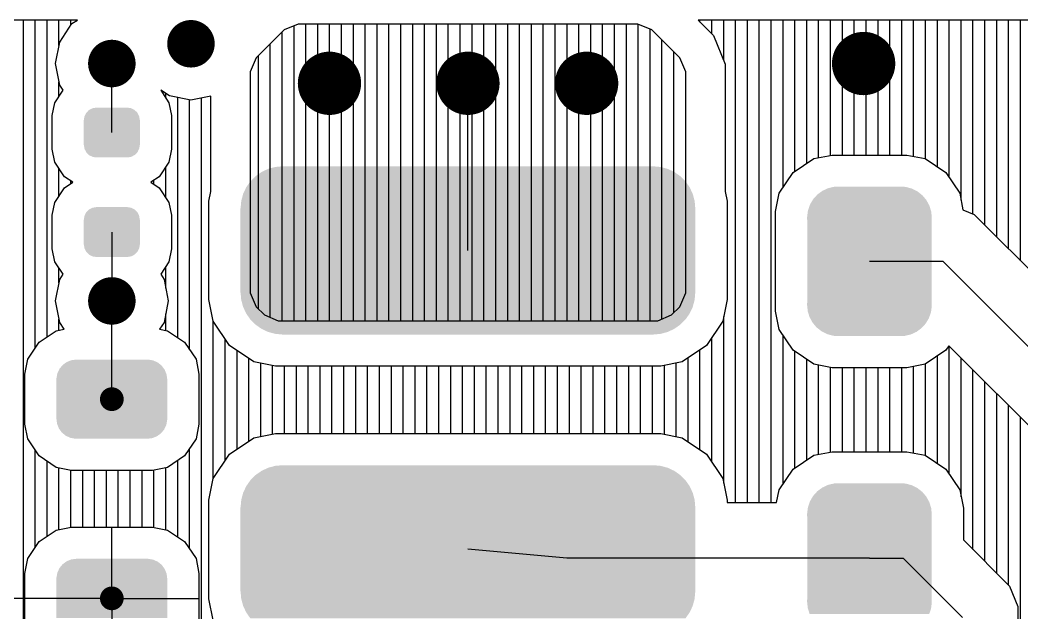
# Model space of a CAD drawing. Extents: x 295 to 953, y 10 to 290.
# Drawn here: x 690.69 to 717.22, y 167.6 to 183.3 of the extents above; entities that cross this region are included whole.
import ezdxf

# ---------------------------------------------------------------- set-up
doc = ezdxf.new("R2010")
doc.units = 0
doc.header["$LTSCALE"] = 5
doc.header["$MEASUREMENT"] = 0
doc.layers.get('0').update_dxf_attribs({"linetype": 'CONTINUOUS', "lineweight": 25})
doc.layers.add('DV-INT-A3_TOP', color=10, linetype='CONTINUOUS')

msp = doc.modelspace()

# ---------------------------------------------------------------- linework, layer by layer
for points, const_width in [([(694.902, 182.675, 1), (695.531, 182.675, 1)], 0.629), ([(712.609, 182.152, 1), (713.448, 182.152, 1)], 0.838), ([(692.807, 182.152, 1), (693.436, 182.152, 1)], 0.629), ([(698.465, 181.628, 1), (699.303, 181.628, 1)], 0.838), ([(702.132, 181.628, 1), (702.97, 181.628, 1)], 0.838), ([(705.275, 181.628, 1), (706.113, 181.628, 1)], 0.838), ([(692.807, 175.865, 1), (693.436, 175.865, 1)], 0.629), ([(692.964, 173.262, 1), (693.278, 173.262, 1)], 0.314), ([(692.964, 167.986, 1), (693.278, 167.986, 1)], 0.314)]:
    msp.add_lwpolyline(points, format="xyb", close=True, dxfattribs=dict(const_width=const_width))
for points in [[(692.525, 180.925), (692.605, 180.967), (693.721, 180.925), (693.634, 180.967)], [(692.605, 180.967), (692.625, 180.97), (693.634, 180.967), (693.627, 180.97)], [(692.625, 180.97), (692.708, 180.984), (693.627, 180.97), (693.534, 180.984)], [(692.381, 180.655), (692.395, 180.748), (693.861, 180.655), (693.846, 180.748)], [(692.395, 180.748), (692.4, 180.759), (693.846, 180.748), (693.844, 180.759)], [(692.4, 180.759), (692.44, 180.843), (693.844, 180.759), (693.801, 180.843)], [(692.44, 180.843), (692.449, 180.852), (693.801, 180.843), (693.796, 180.852)], [(692.449, 180.852), (692.513, 180.918), (693.796, 180.852), (693.728, 180.918)], [(692.513, 180.918), (692.525, 180.925), (693.728, 180.918), (693.721, 180.925)], [(692.379, 179.993), (692.379, 180.655), (693.863, 179.993), (693.863, 180.655)], [(692.396, 179.9), (692.381, 179.993), (693.848, 179.9), (693.861, 179.993)], [(692.398, 179.89), (692.396, 179.9), (693.843, 179.89), (693.848, 179.9)], [(692.442, 179.806), (692.398, 179.89), (693.802, 179.806), (693.843, 179.89)], [(692.446, 179.797), (692.442, 179.806), (693.794, 179.797), (693.802, 179.806)], [(692.515, 179.73), (692.446, 179.797), (693.73, 179.73), (693.794, 179.797)], [(692.521, 179.724), (692.515, 179.73), (693.718, 179.724), (693.73, 179.73)], [(692.609, 179.682), (692.521, 179.724), (693.637, 179.682), (693.718, 179.724)], [(692.616, 179.678), (692.609, 179.682), (693.617, 179.678), (693.637, 179.682)], [(692.708, 179.664), (692.616, 179.678), (693.534, 179.664), (693.617, 179.678)], [(697.088, 179.281), (697.258, 179.36), (708.013, 179.281), (707.846, 179.36)], [(697.258, 179.36), (697.263, 179.362), (707.846, 179.36), (707.837, 179.362)], [(697.263, 179.362), (697.444, 179.411), (707.837, 179.362), (707.66, 179.411)], [(697.444, 179.411), (697.449, 179.412), (707.66, 179.411), (707.646, 179.412)], [(697.449, 179.412), (697.641, 179.43), (707.646, 179.412), (707.461, 179.43)], [(696.793, 179.034), (696.925, 179.166), (708.308, 179.034), (708.178, 179.166)], [(696.925, 179.166), (696.929, 179.17), (708.178, 179.166), (708.171, 179.17)], [(696.929, 179.17), (697.083, 179.277), (708.171, 179.17), (708.02, 179.277)], [(697.083, 179.277), (697.088, 179.281), (708.02, 179.277), (708.013, 179.281)], [(696.599, 178.702), (696.679, 178.871), (708.502, 178.702), (708.424, 178.871)], [(696.679, 178.871), (696.682, 178.877), (708.424, 178.871), (708.42, 178.877)], [(696.682, 178.877), (696.789, 179.029), (708.42, 178.877), (708.314, 179.029)], [(696.789, 179.029), (696.793, 179.034), (708.314, 179.029), (708.308, 179.034)], [(711.938, 178.78), (712.071, 178.842), (714.424, 178.78), (714.301, 178.842)], [(712.071, 178.842), (712.089, 178.85), (714.301, 178.842), (714.27, 178.85)], [(712.089, 178.85), (712.236, 178.885), (714.27, 178.85), (714.14, 178.885)], [(712.236, 178.885), (712.251, 178.888), (714.14, 178.885), (714.081, 178.888)], [(712.251, 178.888), (712.417, 178.893), (714.081, 178.888), (713.998, 178.893)], [(713.95, 178.893), (713.974, 178.894), (713.998, 178.893), (713.974, 178.894)], [(696.549, 178.516), (696.598, 178.696), (708.553, 178.516), (708.505, 178.696)], [(696.598, 178.696), (696.599, 178.702), (708.505, 178.696), (708.502, 178.702)], [(711.681, 178.539), (711.693, 178.559), (714.688, 178.539), (714.672, 178.559)], [(711.693, 178.559), (711.789, 178.665), (714.672, 178.559), (714.581, 178.665)], [(711.789, 178.665), (711.804, 178.682), (714.581, 178.665), (714.56, 178.682)], [(711.804, 178.682), (711.921, 178.768), (714.56, 178.682), (714.45, 178.768)], [(711.921, 178.768), (711.938, 178.78), (714.45, 178.768), (714.424, 178.78)], [(692.525, 178.289), (692.605, 178.331), (693.721, 178.289), (693.634, 178.331)], [(692.605, 178.331), (692.625, 178.334), (693.634, 178.331), (693.627, 178.334)], [(692.625, 178.334), (692.708, 178.348), (693.627, 178.334), (693.534, 178.348)], [(696.528, 176.087), (696.528, 178.317), (708.573, 176.087), (708.573, 178.317)], [(696.531, 178.317), (696.548, 178.509), (708.571, 178.317), (708.555, 178.509)], [(696.548, 178.509), (696.549, 178.516), (708.555, 178.509), (708.553, 178.516)], [(711.554, 178.258), (711.601, 178.393), (714.811, 178.258), (714.769, 178.393)], [(711.601, 178.393), (711.608, 178.416), (714.769, 178.393), (714.756, 178.416)], [(711.608, 178.416), (711.681, 178.539), (714.756, 178.416), (714.688, 178.539)], [(692.381, 178.019), (692.395, 178.112), (693.861, 178.019), (693.846, 178.112)], [(692.395, 178.112), (692.4, 178.123), (693.846, 178.112), (693.844, 178.123)], [(692.4, 178.123), (692.44, 178.207), (693.844, 178.123), (693.801, 178.207)], [(692.44, 178.207), (692.449, 178.215), (693.801, 178.207), (693.796, 178.215)], [(692.449, 178.215), (692.513, 178.282), (693.796, 178.215), (693.728, 178.282)], [(692.513, 178.282), (692.525, 178.289), (693.728, 178.282), (693.721, 178.289)], [(711.532, 178.07), (711.533, 178.094), (714.835, 178.07), (714.832, 178.094)], [(711.534, 178.011), (711.532, 178.07), (714.833, 178.011), (714.835, 178.07)], [(711.533, 178.094), (711.551, 178.235), (714.832, 178.094), (714.818, 178.235)], [(711.551, 178.235), (711.554, 178.258), (714.818, 178.235), (714.811, 178.258)], [(692.379, 177.357), (692.379, 178.019), (693.863, 177.357), (693.863, 178.019)], [(711.534, 175.815), (711.534, 178.011), (714.833, 175.815), (714.833, 178.011)], [(692.396, 177.264), (692.381, 177.357), (693.848, 177.264), (693.861, 177.357)], [(692.398, 177.254), (692.396, 177.264), (693.843, 177.254), (693.848, 177.264)], [(692.442, 177.17), (692.398, 177.254), (693.802, 177.17), (693.843, 177.254)], [(692.446, 177.161), (692.442, 177.17), (693.794, 177.161), (693.802, 177.17)], [(692.515, 177.094), (692.446, 177.161), (693.73, 177.094), (693.794, 177.161)], [(692.521, 177.088), (692.515, 177.094), (693.718, 177.088), (693.73, 177.094)], [(692.609, 177.045), (692.521, 177.088), (693.637, 177.045), (693.718, 177.088)], [(692.616, 177.042), (692.609, 177.045), (693.617, 177.042), (693.637, 177.045)], [(692.708, 177.028), (692.616, 177.042), (693.534, 177.028), (693.617, 177.042)], [(696.547, 175.895), (696.531, 176.087), (708.554, 175.895), (708.571, 176.087)], [(696.549, 175.888), (696.547, 175.895), (708.553, 175.888), (708.554, 175.895)], [(696.597, 175.708), (696.549, 175.888), (708.504, 175.708), (708.553, 175.888)], [(696.6, 175.702), (696.597, 175.708), (708.503, 175.702), (708.504, 175.708)], [(696.678, 175.533), (696.6, 175.702), (708.423, 175.533), (708.503, 175.702)], [(711.532, 175.756), (711.534, 175.815), (714.835, 175.756), (714.833, 175.815)], [(711.535, 175.732), (711.532, 175.756), (714.834, 175.732), (714.835, 175.756)], [(711.549, 175.591), (711.535, 175.732), (714.816, 175.591), (714.834, 175.732)], [(696.682, 175.527), (696.678, 175.533), (708.42, 175.527), (708.423, 175.533)], [(696.788, 175.375), (696.682, 175.527), (708.313, 175.375), (708.42, 175.527)], [(696.794, 175.37), (696.788, 175.375), (708.309, 175.37), (708.313, 175.375)], [(711.556, 175.567), (711.549, 175.591), (714.813, 175.567), (714.816, 175.591)], [(711.598, 175.432), (711.556, 175.567), (714.766, 175.432), (714.813, 175.567)], [(711.611, 175.41), (711.598, 175.432), (714.759, 175.41), (714.766, 175.432)], [(711.679, 175.287), (711.611, 175.41), (714.686, 175.287), (714.759, 175.41)], [(696.924, 175.238), (696.794, 175.37), (708.177, 175.238), (708.309, 175.37)], [(696.93, 175.234), (696.924, 175.238), (708.172, 175.234), (708.177, 175.238)], [(697.082, 175.127), (696.93, 175.234), (708.019, 175.127), (708.172, 175.234)], [(697.089, 175.123), (697.082, 175.127), (708.014, 175.123), (708.019, 175.127)], [(697.256, 175.044), (697.089, 175.123), (707.844, 175.044), (708.014, 175.123)], [(711.695, 175.267), (711.679, 175.287), (714.674, 175.267), (714.686, 175.287)], [(711.786, 175.16), (711.695, 175.267), (714.578, 175.16), (714.674, 175.267)], [(711.808, 175.144), (711.786, 175.16), (714.563, 175.144), (714.578, 175.16)], [(711.917, 175.058), (711.808, 175.144), (714.446, 175.058), (714.563, 175.144)], [(697.265, 175.042), (697.256, 175.044), (707.839, 175.042), (707.844, 175.044)], [(697.442, 174.993), (697.265, 175.042), (707.657, 174.993), (707.839, 175.042)], [(697.455, 174.992), (697.442, 174.993), (707.653, 174.992), (707.657, 174.993)], [(697.641, 174.974), (697.455, 174.992), (707.461, 174.974), (707.653, 174.992)], [(711.943, 175.045), (711.917, 175.058), (714.429, 175.045), (714.446, 175.058)], [(712.066, 174.984), (711.943, 175.045), (714.296, 174.984), (714.429, 175.045)], [(712.097, 174.976), (712.066, 174.984), (714.278, 174.976), (714.296, 174.984)], [(712.227, 174.941), (712.097, 174.976), (714.131, 174.941), (714.278, 174.976)], [(712.286, 174.937), (712.227, 174.941), (714.116, 174.937), (714.131, 174.941)], [(712.369, 174.933), (712.286, 174.937), (713.95, 174.933), (714.116, 174.937)], [(712.393, 174.931), (712.369, 174.933), (712.393, 174.931), (712.417, 174.933)], [(692.047, 174.294), (692.173, 174.31), (694.18, 174.294), (694.091, 174.31)], [(692.173, 174.31), (692.178, 174.31), (694.091, 174.31), (694.064, 174.31)], [(691.723, 174.04), (691.734, 174.064), (694.522, 174.04), (694.505, 174.064)], [(691.734, 174.064), (691.802, 174.147), (694.505, 174.064), (694.444, 174.147)], [(691.802, 174.147), (691.818, 174.166), (694.444, 174.147), (694.421, 174.166)], [(691.818, 174.166), (691.905, 174.231), (694.421, 174.166), (694.342, 174.231)], [(691.905, 174.231), (691.924, 174.244), (694.342, 174.231), (694.312, 174.244)], [(691.924, 174.244), (692.028, 174.286), (694.312, 174.244), (694.222, 174.286)], [(692.028, 174.286), (692.047, 174.294), (694.222, 174.286), (694.18, 174.294)], [(691.654, 173.786), (691.655, 173.814), (694.588, 173.786), (694.585, 173.814)], [(691.654, 172.739), (691.654, 173.786), (694.588, 172.739), (694.588, 173.786)], [(691.655, 173.814), (691.674, 173.918), (694.585, 173.814), (694.571, 173.918)], [(691.674, 173.918), (691.679, 173.944), (694.571, 173.918), (694.561, 173.944)], [(691.679, 173.944), (691.723, 174.04), (694.561, 173.944), (694.522, 174.04)], [(691.658, 172.711), (691.654, 172.739), (694.587, 172.711), (694.588, 172.739)], [(691.671, 172.607), (691.658, 172.711), (694.569, 172.607), (694.587, 172.711)], [(691.681, 172.581), (691.671, 172.607), (694.564, 172.581), (694.569, 172.607)], [(691.72, 172.485), (691.681, 172.581), (694.519, 172.485), (694.564, 172.581)], [(691.737, 172.461), (691.72, 172.485), (694.509, 172.461), (694.519, 172.485)], [(691.798, 172.378), (691.737, 172.461), (694.441, 172.378), (694.509, 172.461)], [(691.822, 172.359), (691.798, 172.378), (694.425, 172.359), (694.441, 172.378)], [(691.901, 172.294), (691.822, 172.359), (694.337, 172.294), (694.425, 172.359)], [(691.931, 172.28), (691.901, 172.294), (694.318, 172.28), (694.337, 172.294)], [(692.021, 172.239), (691.931, 172.28), (694.214, 172.239), (694.318, 172.28)], [(692.062, 172.231), (692.021, 172.239), (694.195, 172.231), (694.214, 172.239)], [(692.151, 172.215), (692.062, 172.231), (694.07, 172.215), (694.195, 172.231)], [(692.178, 172.215), (692.151, 172.215), (694.064, 172.215), (694.07, 172.215)], [(697.088, 171.364), (697.258, 171.443), (708.013, 171.364), (707.846, 171.443)], [(697.258, 171.443), (697.263, 171.446), (707.846, 171.443), (707.837, 171.446)], [(697.263, 171.446), (697.444, 171.494), (707.837, 171.446), (707.66, 171.494)], [(697.444, 171.494), (697.449, 171.496), (707.66, 171.494), (707.646, 171.496)], [(697.449, 171.496), (697.641, 171.513), (707.646, 171.496), (707.461, 171.513)], [(696.793, 171.117), (696.925, 171.249), (708.308, 171.117), (708.178, 171.249)], [(696.925, 171.249), (696.929, 171.254), (708.178, 171.249), (708.171, 171.254)], [(696.929, 171.254), (697.083, 171.361), (708.171, 171.254), (708.02, 171.361)], [(697.083, 171.361), (697.088, 171.364), (708.02, 171.361), (708.013, 171.364)], [(696.599, 170.785), (696.679, 170.954), (708.502, 170.785), (708.424, 170.954)], [(696.679, 170.954), (696.682, 170.96), (708.424, 170.954), (708.42, 170.96)], [(696.682, 170.96), (696.789, 171.112), (708.42, 170.96), (708.314, 171.112)], [(696.789, 171.112), (696.793, 171.117), (708.314, 171.112), (708.308, 171.117)], [(711.804, 170.824), (711.921, 170.91), (714.56, 170.824), (714.45, 170.91)], [(711.921, 170.91), (711.938, 170.922), (714.45, 170.91), (714.424, 170.922)], [(711.938, 170.922), (712.071, 170.984), (714.424, 170.922), (714.301, 170.984)], [(712.071, 170.984), (712.089, 170.992), (714.301, 170.984), (714.27, 170.992)], [(712.089, 170.992), (712.236, 171.027), (714.27, 170.992), (714.14, 171.027)], [(712.236, 171.027), (712.251, 171.03), (714.14, 171.027), (714.081, 171.03)], [(712.251, 171.03), (712.417, 171.035), (714.081, 171.03), (713.998, 171.035)], [(713.95, 171.035), (713.974, 171.036), (713.998, 171.035), (713.974, 171.036)], [(696.548, 170.592), (696.549, 170.599), (708.555, 170.592), (708.553, 170.599)], [(696.549, 170.599), (696.598, 170.779), (708.553, 170.599), (708.505, 170.779)], [(696.598, 170.779), (696.599, 170.785), (708.505, 170.779), (708.502, 170.785)], [(711.608, 170.557), (711.681, 170.681), (714.756, 170.557), (714.688, 170.681)], [(711.681, 170.681), (711.693, 170.701), (714.688, 170.681), (714.672, 170.701)], [(711.693, 170.701), (711.789, 170.807), (714.672, 170.701), (714.581, 170.807)], [(711.789, 170.807), (711.804, 170.824), (714.581, 170.807), (714.56, 170.824)], [(696.528, 168.17), (696.528, 170.4), (708.573, 168.17), (708.573, 170.4)], [(696.531, 170.4), (696.548, 170.592), (708.571, 170.4), (708.555, 170.592)], [(711.533, 170.236), (711.551, 170.377), (714.832, 170.236), (714.818, 170.377)], [(711.551, 170.377), (711.554, 170.4), (714.818, 170.377), (714.811, 170.4)], [(711.554, 170.4), (711.601, 170.535), (714.811, 170.4), (714.769, 170.535)], [(711.601, 170.535), (711.608, 170.557), (714.769, 170.535), (714.756, 170.557)], [(711.532, 170.211), (711.533, 170.236), (714.835, 170.211), (714.832, 170.236)], [(711.534, 170.153), (711.532, 170.211), (714.833, 170.153), (714.835, 170.211)], [(711.534, 167.957), (711.534, 170.153), (714.833, 167.957), (714.833, 170.153)], [(691.924, 168.968), (692.028, 169.01), (694.312, 168.968), (694.222, 169.01)], [(692.028, 169.01), (692.047, 169.017), (694.222, 169.01), (694.18, 169.017)], [(692.047, 169.017), (692.173, 169.033), (694.18, 169.017), (694.091, 169.033)], [(692.173, 169.033), (692.178, 169.034), (694.091, 169.033), (694.064, 169.034)], [(691.679, 168.667), (691.723, 168.764), (694.561, 168.667), (694.522, 168.764)], [(691.723, 168.764), (691.734, 168.787), (694.522, 168.764), (694.505, 168.787)], [(691.734, 168.787), (691.802, 168.871), (694.505, 168.787), (694.444, 168.871)], [(691.802, 168.871), (691.818, 168.89), (694.444, 168.871), (694.421, 168.89)], [(691.818, 168.89), (691.905, 168.954), (694.421, 168.89), (694.342, 168.954)], [(691.905, 168.954), (691.924, 168.968), (694.342, 168.954), (694.312, 168.968)], [(691.654, 168.51), (691.655, 168.537), (694.588, 168.51), (694.585, 168.537)], [(691.654, 167.462), (691.654, 168.51), (694.588, 167.462), (694.588, 168.51)], [(691.655, 168.537), (691.674, 168.641), (694.585, 168.537), (694.571, 168.641)], [(691.674, 168.641), (691.679, 168.667), (694.571, 168.641), (694.561, 168.667)], [(696.547, 167.978), (696.531, 168.17), (708.554, 167.978), (708.571, 168.17)], [(696.549, 167.971), (696.547, 167.978), (708.553, 167.971), (708.554, 167.978)], [(696.597, 167.792), (696.549, 167.971), (708.504, 167.792), (708.553, 167.971)], [(711.532, 167.898), (711.534, 167.957), (714.835, 167.898), (714.833, 167.957)], [(696.6, 167.785), (696.597, 167.792), (708.503, 167.785), (708.504, 167.792)], [(696.678, 167.617), (696.6, 167.785), (708.423, 167.617), (708.503, 167.785)], [(711.535, 167.874), (711.532, 167.898), (714.834, 167.874), (714.835, 167.898)], [(711.549, 167.733), (711.535, 167.874), (714.816, 167.733), (714.834, 167.874)], [(711.556, 167.709), (711.549, 167.733), (714.813, 167.709), (714.816, 167.733)], [(711.598, 167.574), (711.556, 167.709), (714.766, 167.574), (714.813, 167.709)], [(696.682, 167.611), (696.678, 167.617), (708.42, 167.611), (708.423, 167.617)], [(696.788, 167.458), (696.682, 167.611), (708.313, 167.458), (708.42, 167.611)]]:
    msp.add_solid(points)
at = {"layer": 'DV-INT-A3_TOP', "color": 7}
for p, q in [((692.208, 183.304), (688.113, 183.304)), ((690.778, 166.016), (690.778, 183.304)), ((691.093, 174.616), (691.093, 183.304)), ((691.407, 174.91), (691.407, 183.304)), ((691.721, 182.629), (691.721, 183.304)), ((691.742, 182.722), (692.065, 183.208)), ((692.036, 183.166), (692.036, 183.304)), ((692.065, 183.208), (692.208, 183.304)), ((698.054, 183.199), (697.685, 183.044)), ((697.945, 175.337), (697.945, 183.149)), ((707.052, 183.199), (698.054, 183.199)), ((698.259, 175.337), (698.259, 183.199)), ((698.574, 175.337), (698.574, 183.199)), ((698.888, 175.337), (698.888, 183.199)), ((699.202, 175.337), (699.202, 183.199)), ((699.517, 175.337), (699.517, 183.199)), ((699.831, 175.337), (699.831, 183.199)), ((700.145, 175.337), (700.145, 183.199)), ((700.46, 175.337), (700.46, 183.199)), ((700.774, 175.337), (700.774, 183.199)), ((701.088, 175.337), (701.088, 183.199)), ((701.403, 175.337), (701.403, 183.199)), ((701.717, 175.341), (701.717, 183.199)), ((702.031, 175.341), (702.031, 183.199)), ((702.346, 175.341), (702.346, 183.199)), ((702.66, 175.341), (702.66, 183.199)), ((702.974, 175.341), (702.974, 183.199)), ((703.289, 175.341), (703.289, 183.199)), ((703.603, 175.341), (703.603, 183.199)), ((703.917, 175.341), (703.917, 183.199)), ((704.232, 175.341), (704.232, 183.199)), ((704.546, 175.341), (704.546, 183.199)), ((704.86, 175.341), (704.86, 183.199)), ((705.175, 175.341), (705.175, 183.199)), ((705.489, 175.341), (705.489, 183.199)), ((705.803, 175.341), (705.803, 183.199)), ((706.117, 175.341), (706.117, 183.199)), ((706.432, 175.341), (706.432, 183.199)), ((706.746, 175.341), (706.746, 183.199)), ((707.421, 183.044), (707.052, 183.199)), ((707.06, 175.341), (707.06, 183.195)), ((707.375, 175.341), (707.375, 183.065)), ((726.888, 183.304), (708.645, 183.304)), ((708.645, 183.304), (709.051, 182.898)), ((708.695, 183.25), (708.695, 183.304)), ((709.009, 182.935), (709.009, 183.304)), ((709.324, 182.231), (709.324, 183.304)), ((709.638, 170.522), (709.638, 183.304)), ((709.952, 170.522), (709.952, 183.304)), ((710.267, 170.522), (710.267, 183.304)), ((710.581, 170.522), (710.581, 183.304)), ((710.895, 178.874), (710.895, 183.304)), ((711.21, 179.302), (711.21, 183.304)), ((711.524, 179.511), (711.524, 183.304)), ((711.838, 179.658), (711.838, 183.304)), ((712.153, 179.721), (712.153, 183.304)), ((712.467, 179.729), (712.467, 183.304)), ((712.781, 179.729), (712.781, 183.304)), ((713.096, 179.729), (713.096, 183.304)), ((713.41, 179.729), (713.41, 183.304)), ((713.724, 179.729), (713.724, 183.304)), ((714.038, 179.729), (714.038, 183.304)), ((714.353, 179.691), (714.353, 183.304)), ((714.667, 179.624), (714.667, 183.304)), ((714.981, 179.415), (714.981, 183.304)), ((715.296, 179.13), (715.296, 183.304)), ((715.61, 178.531), (715.61, 183.304)), ((715.924, 178.166), (715.924, 183.304)), ((716.239, 177.873), (716.239, 183.304)), ((716.553, 177.558), (716.553, 183.304)), ((716.867, 177.244), (716.867, 183.304)), ((717.182, 176.93), (717.182, 183.304)), ((697.685, 183.044), (696.943, 182.302)), ((697.631, 175.337), (697.631, 182.99)), ((708.163, 182.302), (707.421, 183.044)), ((709.051, 182.898), (709.366, 182.139)), ((691.629, 182.152), (691.742, 182.722)), ((697.316, 175.429), (697.316, 182.675)), ((707.689, 175.387), (707.689, 182.78)), ((696.943, 182.302), (696.788, 181.934)), ((697.002, 175.651), (697.002, 182.361)), ((708.003, 175.551), (708.003, 182.466)), ((708.318, 181.934), (708.163, 182.302)), ((691.742, 181.577), (691.629, 182.152)), ((693.121, 180.324), (693.121, 182.152)), ((709.366, 182.139), (709.366, 178.761)), ((696.788, 181.934), (696.788, 176.079)), ((708.318, 176.079), (708.318, 181.934)), ((708.318, 176.079), (708.318, 181.934)), ((691.721, 181.28), (691.721, 181.67)), ((691.83, 181.443), (691.742, 181.577)), ((702.551, 177.202), (702.551, 181.628)), ((691.612, 181.112), (691.83, 181.443)), ((694.647, 181.292), (694.416, 181.443)), ((694.416, 181.443), (694.634, 181.112)), ((694.55, 181.238), (694.55, 181.355)), ((695.217, 181.179), (694.647, 181.292)), ((694.865, 174.893), (694.865, 181.246)), ((695.741, 181.284), (695.217, 181.179)), ((695.493, 164.122), (695.493, 181.234)), ((695.741, 178.761), (695.741, 181.284)), ((691.541, 180.773), (691.612, 181.112)), ((694.634, 181.112), (694.705, 180.773)), ((695.179, 174.57), (695.179, 181.183)), ((691.541, 179.88), (691.541, 180.773)), ((694.705, 180.773), (694.705, 179.88)), ((691.612, 179.541), (691.541, 179.88)), ((694.705, 179.88), (694.634, 179.541)), ((711.159, 179.264), (711.708, 179.633)), ((711.708, 179.633), (712.194, 179.729)), ((712.194, 179.729), (714.173, 179.729)), ((714.173, 179.729), (714.659, 179.633)), ((714.659, 179.633), (715.208, 179.264)), ((691.868, 179.155), (691.612, 179.541)), ((691.721, 178.64), (691.721, 179.373)), ((694.634, 179.541), (694.378, 179.155)), ((694.55, 178.598), (694.55, 179.415)), ((692.09, 179.008), (691.868, 179.155)), ((694.378, 179.155), (694.156, 179.008)), ((710.79, 178.715), (711.159, 179.264)), ((715.208, 179.264), (715.577, 178.715)), ((691.612, 178.472), (691.868, 178.857)), ((691.868, 178.857), (692.09, 179.008)), ((692.036, 178.971), (692.036, 179.042)), ((694.156, 179.008), (694.378, 178.857)), ((694.236, 178.954), (694.236, 179.059)), ((694.378, 178.857), (694.634, 178.472)), ((695.69, 178.51), (695.741, 178.761)), ((709.366, 178.761), (709.416, 178.51)), ((710.694, 178.229), (710.79, 178.715)), ((715.577, 178.715), (715.66, 178.275)), ((691.541, 178.132), (691.612, 178.472)), ((694.634, 178.472), (694.705, 178.132)), ((695.69, 175.899), (695.69, 178.51)), ((709.416, 178.51), (709.416, 175.899)), ((691.541, 177.24), (691.541, 178.132)), ((694.705, 178.132), (694.705, 177.24)), ((710.694, 175.593), (710.694, 178.229)), ((715.66, 178.275), (715.958, 178.153)), ((715.958, 178.153), (722.576, 171.536)), ((693.121, 177.688), (693.121, 175.865)), ((691.612, 176.9), (691.541, 177.24)), ((694.705, 177.24), (694.634, 176.9)), ((691.83, 176.569), (691.612, 176.9)), ((691.721, 176.343), (691.721, 176.733)), ((694.634, 176.9), (694.416, 176.569)), ((694.55, 176.2), (694.55, 176.775)), ((713.184, 176.913), (715.124, 176.913)), ((715.124, 176.913), (722.982, 169.055)), ((691.629, 175.865), (691.742, 176.435)), ((691.742, 176.435), (691.83, 176.569)), ((694.416, 176.569), (694.504, 176.435)), ((694.504, 176.435), (694.617, 175.865)), ((696.788, 176.079), (696.943, 175.71)), ((708.163, 175.71), (708.318, 176.079)), ((691.742, 175.291), (691.629, 175.865)), ((693.121, 173.262), (693.121, 175.865)), ((694.617, 175.865), (694.504, 175.291)), ((695.808, 175.329), (695.69, 175.899)), ((696.943, 175.71), (697.161, 175.492)), ((707.945, 175.492), (708.163, 175.71)), ((709.416, 175.899), (709.298, 175.329)), ((691.721, 175.086), (691.721, 175.383)), ((694.55, 175.081), (694.55, 175.526)), ((697.161, 175.492), (697.53, 175.337)), ((707.576, 175.341), (707.945, 175.492)), ((709.324, 171.033), (709.324, 175.454)), ((710.79, 175.107), (710.694, 175.593)), ((691.65, 175.073), (691.86, 175.115)), ((691.86, 175.115), (691.742, 175.291)), ((694.504, 175.291), (694.387, 175.115)), ((694.387, 175.115), (694.596, 175.073)), ((696.235, 174.683), (695.808, 175.329)), ((695.808, 171.163), (695.808, 175.324)), ((697.53, 175.337), (701.503, 175.341)), ((701.503, 175.341), (707.576, 175.341)), ((709.298, 175.329), (708.871, 174.683)), ((711.159, 174.557), (710.79, 175.107)), ((691.198, 174.771), (691.65, 175.073)), ((694.596, 175.073), (695.049, 174.771)), ((696.122, 171.636), (696.122, 174.851)), ((709.009, 171.59), (709.009, 174.897)), ((710.895, 171.016), (710.895, 174.947)), ((690.896, 174.319), (691.198, 174.771)), ((695.049, 174.771), (695.351, 174.319)), ((696.885, 174.252), (696.235, 174.683)), ((708.871, 174.683), (708.221, 174.252)), ((715.287, 174.675), (715.208, 174.557)), ((721.742, 168.221), (715.287, 174.675)), ((715.296, 171.272), (715.296, 174.666)), ((690.816, 173.92), (690.896, 174.319)), ((695.351, 174.319), (695.426, 173.92)), ((696.436, 171.938), (696.436, 174.549)), ((696.751, 172.148), (696.751, 174.34)), ((708.381, 172.131), (708.381, 174.356)), ((708.695, 171.921), (708.695, 174.566)), ((711.708, 174.189), (711.159, 174.557)), ((711.21, 171.444), (711.21, 174.52)), ((711.524, 171.653), (711.524, 174.31)), ((715.208, 174.557), (714.659, 174.189)), ((714.981, 171.557), (714.981, 174.407)), ((715.61, 170.672), (715.61, 174.352)), ((697.451, 174.138), (696.885, 174.252)), ((697.065, 172.273), (697.065, 174.214)), ((697.379, 172.336), (697.379, 174.151)), ((707.656, 174.138), (697.451, 174.138)), ((697.694, 172.349), (697.694, 174.138)), ((698.008, 172.349), (698.008, 174.138)), ((698.322, 172.349), (698.322, 174.138)), ((698.637, 172.349), (698.637, 174.138)), ((698.951, 172.349), (698.951, 174.138)), ((699.265, 172.349), (699.265, 174.138)), ((699.58, 172.349), (699.58, 174.138)), ((699.894, 172.349), (699.894, 174.138)), ((700.208, 172.349), (700.208, 174.138)), ((700.523, 172.349), (700.523, 174.138)), ((700.837, 172.349), (700.837, 174.138)), ((701.151, 172.349), (701.151, 174.138)), ((701.465, 172.349), (701.465, 174.138)), ((701.78, 172.349), (701.78, 174.138)), ((702.094, 172.349), (702.094, 174.138)), ((702.408, 172.349), (702.408, 174.138)), ((702.723, 172.349), (702.723, 174.138)), ((703.037, 172.349), (703.037, 174.138)), ((703.351, 172.349), (703.351, 174.138)), ((703.666, 172.349), (703.666, 174.138)), ((703.98, 172.349), (703.98, 174.138)), ((704.294, 172.349), (704.294, 174.138)), ((704.609, 172.349), (704.609, 174.138)), ((704.923, 172.349), (704.923, 174.138)), ((705.237, 172.349), (705.237, 174.138)), ((705.552, 172.349), (705.552, 174.138)), ((705.866, 172.349), (705.866, 174.138)), ((706.18, 172.349), (706.18, 174.138)), ((706.495, 172.349), (706.495, 174.138)), ((706.809, 172.349), (706.809, 174.138)), ((707.123, 172.349), (707.123, 174.138)), ((707.438, 172.349), (707.438, 174.138)), ((708.221, 174.252), (707.656, 174.138)), ((707.752, 172.328), (707.752, 174.159)), ((708.066, 172.265), (708.066, 174.222)), ((712.194, 174.092), (711.708, 174.189)), ((711.838, 171.8), (711.838, 174.164)), ((712.153, 171.863), (712.153, 174.101)), ((714.173, 174.092), (712.194, 174.092)), ((712.467, 171.871), (712.467, 174.092)), ((712.781, 171.871), (712.781, 174.092)), ((713.096, 171.871), (713.096, 174.092)), ((713.41, 171.871), (713.41, 174.092)), ((713.724, 171.871), (713.724, 174.092)), ((714.038, 171.871), (714.038, 174.092)), ((714.659, 174.189), (714.173, 174.092)), ((714.353, 171.833), (714.353, 174.13)), ((714.667, 171.766), (714.667, 174.197)), ((690.816, 172.604), (690.816, 173.92)), ((695.426, 173.92), (695.426, 172.604)), ((715.924, 169.281), (715.924, 174.038)), ((716.239, 168.967), (716.239, 173.723)), ((716.553, 168.652), (716.553, 173.409)), ((716.867, 168.338), (716.867, 173.095)), ((717.182, 163.912), (717.182, 172.78)), ((690.896, 172.211), (690.816, 172.604)), ((695.426, 172.604), (695.351, 172.211)), ((691.198, 171.758), (690.896, 172.211)), ((695.351, 172.211), (695.049, 171.758)), ((696.235, 171.804), (696.885, 172.236)), ((696.885, 172.236), (697.451, 172.349)), ((697.451, 172.349), (707.656, 172.349)), ((707.656, 172.349), (708.221, 172.236)), ((708.221, 172.236), (708.871, 171.804)), ((695.179, 169.294), (695.179, 171.955)), ((691.093, 169.335), (691.093, 171.913)), ((691.65, 171.456), (691.198, 171.758)), ((695.049, 171.758), (694.596, 171.456)), ((695.808, 171.159), (696.235, 171.804)), ((708.871, 171.804), (709.298, 171.159)), ((711.159, 171.406), (711.708, 171.775)), ((711.708, 171.775), (712.194, 171.871)), ((712.194, 171.871), (714.173, 171.871)), ((714.173, 171.871), (714.659, 171.775)), ((714.659, 171.775), (715.208, 171.406)), ((691.407, 169.629), (691.407, 171.62)), ((692.044, 171.377), (691.65, 171.456)), ((691.721, 169.805), (691.721, 171.444)), ((694.596, 171.456), (694.202, 171.377)), ((694.55, 169.801), (694.55, 171.448)), ((694.865, 169.612), (694.865, 171.636)), ((710.79, 170.857), (711.159, 171.406)), ((715.208, 171.406), (715.577, 170.857)), ((692.036, 169.868), (692.036, 171.381)), ((694.202, 171.377), (692.044, 171.377)), ((692.35, 169.872), (692.35, 171.377)), ((692.664, 169.872), (692.664, 171.377)), ((692.979, 169.872), (692.979, 171.377)), ((693.293, 169.872), (693.293, 171.377)), ((693.607, 169.872), (693.607, 171.377)), ((693.922, 169.872), (693.922, 171.377)), ((694.236, 169.864), (694.236, 171.385)), ((695.69, 170.589), (695.808, 171.159)), ((709.298, 171.159), (709.416, 170.589)), ((710.723, 170.522), (710.79, 170.857)), ((715.577, 170.857), (715.673, 170.371)), ((695.69, 167.978), (695.69, 170.589)), ((709.416, 170.589), (709.416, 170.522)), ((709.416, 170.522), (710.723, 170.522)), ((715.673, 170.371), (715.673, 169.532)), ((691.65, 169.792), (692.044, 169.872)), ((692.044, 169.872), (694.202, 169.872)), ((693.121, 168.196), (693.121, 169.872)), ((694.202, 169.872), (694.596, 169.792)), ((691.198, 169.491), (691.65, 169.792)), ((694.596, 169.792), (695.049, 169.491)), ((690.896, 169.038), (691.198, 169.491)), ((695.049, 169.491), (695.351, 169.038)), ((705.17, 169.055), (702.551, 169.285)), ((715.673, 169.532), (716.893, 168.313)), ((690.816, 168.644), (690.896, 169.038)), ((695.351, 169.038), (695.426, 168.644)), ((713.184, 169.055), (705.17, 169.055)), ((713.184, 169.055), (714.076, 169.055)), ((714.076, 169.055), (715.648, 167.483)), ((690.816, 167.328), (690.816, 168.644)), ((695.426, 168.644), (695.426, 167.328)), ((716.893, 168.313), (717.115, 167.772)), ((693.121, 167.986), (687.97, 167.986)), ((692.912, 167.986), (690.816, 167.986)), ((693.331, 167.986), (695.426, 167.986)), ((695.808, 167.408), (695.69, 167.978)), ((693.121, 167.776), (693.121, 166.1)), ((717.115, 167.772), (717.115, 163.975))]:
    msp.add_line(p, q, dxfattribs=at)

doc.saveas('drawing.dxf')
